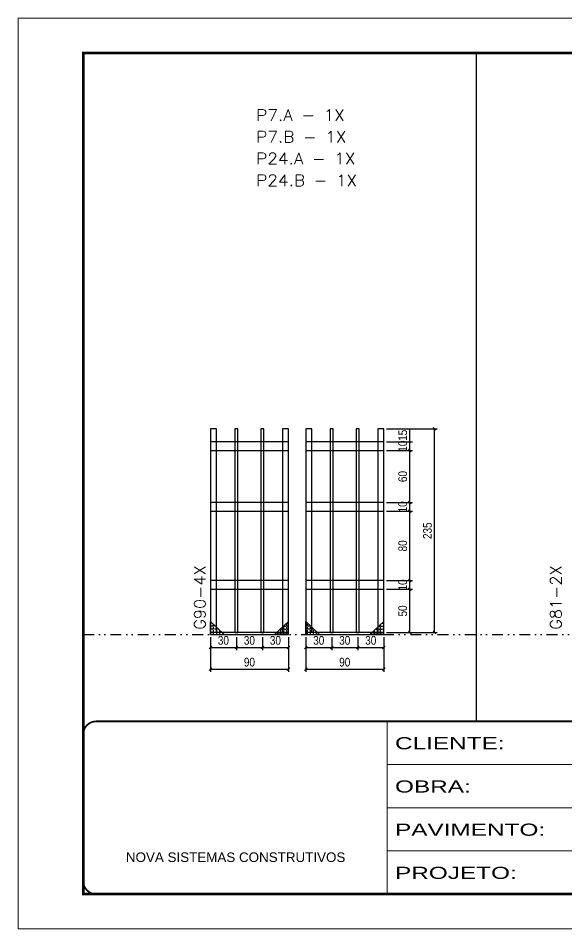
# Model space of a CAD drawing. Header units: millimetres. Extents: x 1945 to 8225, y 304 to 15137.
# Drawn here: x 6700 to 7333, y 1453 to 2503 of the extents above; entities that cross this region are included whole.
import ezdxf

# ---------------------------------------------------------------- set-up
doc = ezdxf.new("R2010")
doc.units = ezdxf.units.MM
for name, pattern in [('CONTINUO', [0]), ('DASHED', [0.75, 0.5, -0.25]), ('DIVIDE2', [0.625, 0.25, -0.125, 0, -0.125, 0, -0.125])]:
    doc.linetypes.add(name, pattern=pattern)
for name, color, linetype in [('00 - FELIPE', 2, 'Continuous'), ('COTA', 241, 'Continuous'), ('Nível', 160, 'Continuous'), ('SARR_2.2x10', 60, 'Continuous'), ('SARR_2.2x7', 40, 'Continuous'), ('SARR_3.5x7', 81, 'Continuous'), ('Texto Nível', 251, 'Continuous')]:
    doc.layers.add(name, color=color, linetype=linetype)
for name, color, linetype, lineweight in [('Folhas', 255, 'Continuous', 9), ('SARRAFO DE PRESSAO', 251, 'DASHED', 9), ('Texto Seção', 7, 'Continuous', 15)]:
    doc.layers.add(name, color=color, linetype=linetype, lineweight=lineweight)
doc.styles.add('ARIAL', font='arial.ttf')
doc.styles.add('COTA TECNICA', font='techl___.ttf', dxfattribs={"height": 10})
doc.styles.add('REGUA-120', font='ROMANS.shx', dxfattribs={"height": 15})
doc.styles.add('Tecnologia', font='')
doc.styles.get('Tecnologia').set_extended_font_data('Forgotten Futurist')
doc.dimstyles.new('PAINEL', dxfattribs={"dimtxt": 10, "dimasz": 3, "dimexe": 3, "dimexo": 3, "dimgap": 3, "dimtad": 1, "dimdec": 1, "dimzin": 12, "dimdsep": 46, "dimtxsty": 'COTA TECNICA', "dimblk1": 'OBLIQUE', "dimblk2": 'OBLIQUE', "dimsah": 1, "dimcen": 0.9, "dimclrd": 4, "dimclre": 4, "dimclrt": 240, "dimadec": 1, "dimazin": 3, "dimtfac": 1, "dimtdec": 1, "dimtmove": 0, "dimatfit": 3, "dimfxl": 1, "dimtolj": 1, "dimtzin": 12, "dimarcsym": 0})
doc.dimstyles.new('PAINEL-NOVA', dxfattribs={"dimtxt": 10, "dimasz": 3, "dimexe": 3, "dimexo": 3, "dimgap": 3, "dimtad": 1, "dimdec": 1, "dimzin": 12, "dimdsep": 46, "dimtxsty": 'COTA TECNICA', "dimblk1": 'OBLIQUE', "dimblk2": 'OBLIQUE', "dimsah": 1, "dimcen": 0.9, "dimclrd": 4, "dimclre": 4, "dimclrt": 240, "dimadec": 1, "dimazin": 3, "dimtfac": 1, "dimtdec": 1, "dimtix": 1, "dimtmove": 0, "dimatfit": 3, "dimfxl": 1, "dimtolj": 1, "dimtzin": 12, "dimarcsym": 0})
pattern_1 = [(0, (33507.324, 9366.3574), (0, 3.4925), [2.54, -0.9525]), (90, (33507.324, 9366.3574), (-3.4925, 2e-16), [2.54, -0.9525])]

# ---------------------------------------------------------------- blocks, each defined once
blk = doc.blocks.new('9999999999')
at = {"color": 30, "linetype": 'CONTINUO'}
for p, q in [((98564.6, 34230.2), (98564.6, 34429.4)), ((98564.6, 34379.6), (99584, 34379.6)), ((98564.6, 34329.8), (99488, 34329.8)), ((98564.6, 34280), (99488, 34280))]:
    blk.add_line(p, q, dxfattribs=at)
at = {"color": 30, "linetype": 'CONTINUO', "const_width": 2}
blk.add_lwpolyline([(99584, 34230.2), (99584, 34414.4, 0.414214), (99569, 34429.4), (98229, 34429.4, 0.414214), (98214, 34414.4), (98214, 34245.2, 0.414214), (98229, 34230.2), (99584, 34230.2)], format="xyb", dxfattribs=at)
at = {"layer": 'Folhas'}
blk.add_lwpolyline([(98139, 34190.2), (99624, 34190.2), (99624, 35240.2), (98139, 35240.2)], close=True, dxfattribs=at)
at = {"layer": 'Folhas', "color": 30, "const_width": 3}
blk.add_lwpolyline([(98214, 34230.2), (99584, 34230.2), (99584, 35200.2), (98214, 35200.2)], close=True, dxfattribs=at)
at = {"color": 7, "linetype": 'Continuous', "ltscale": 5, "style": 'ARIAL'}
blk.add_text('NOVA SISTEMAS CONSTRUTIVOS', height=11.059, dxfattribs=at).set_placement((98263.2, 34267.2))
at = {"layer": 'Folhas', "color": 7, "style": 'Tecnologia', "width": 1.5}
for s, p in [('CLIENTE:', (98573.7, 34397.2)), ('OBRA:', (98573.7, 34347.3)), ('PAVIMENTO:', (98573.7, 34297.5)), ('PROJETO:', (98573.7, 34247.7))]:
    blk.add_text(s, height=14, dxfattribs=at).set_placement(p)
blk = doc.blocks.new('_Oblique')
at = {"color": 0, "linetype": 'ByBlock', "lineweight": -2}
blk.add_line((-0.5, -0.5), (0.5, 0.5), dxfattribs=at)
blk = doc.blocks.new('*D1229')
at = {"layer": 'COTA', "color": 4, "linetype": 'Continuous', "lineweight": -2, "ltscale": 30, "transparency": 16777216}
for p, q in [((6921.6, 1789.1), (6921.6, 1749.1)), ((7011.6, 1789.1), (7011.6, 1749.1)), ((6921.6, 1752.1), (7011.6, 1752.1))]:
    blk.add_line(p, q, dxfattribs=at)
at = {"layer": 'Defpoints', "color": 0, "linetype": 'Continuous', "ltscale": 30, "transparency": 16777216}
for p in [(6921.6, 1792.1), (7011.6, 1792.1), (7011.6, 1752.1)]:
    blk.add_point(p, dxfattribs=at)
at = {"layer": 'COTA', "color": 4, "linetype": 'Continuous', "lineweight": -2, "ltscale": 30, "transparency": 16777216, "xscale": 3, "yscale": 3, "zscale": 3, "rotation": 180}
blk.add_blockref('_Oblique', (6921.6, 1752.1), dxfattribs=at)
at = {"layer": 'COTA', "color": 4, "linetype": 'Continuous', "lineweight": -2, "ltscale": 30, "transparency": 16777216, "xscale": 3, "yscale": 3, "zscale": 3}
blk.add_blockref('_Oblique', (7011.6, 1752.1), dxfattribs=at)
at = {"layer": 'COTA', "color": 240, "linetype": 'Continuous', "ltscale": 30, "transparency": 16777216, "insert": (6966.6, 1760.2), "char_height": 10, "attachment_point": 5, "style": 'COTA TECNICA'}
blk.add_mtext('\\A1;90', dxfattribs=at)
blk = doc.blocks.new('*D1230')
at = {"layer": 'COTA', "color": 4, "linetype": 'Continuous', "lineweight": -2, "ltscale": 30, "transparency": 16777216}
for p, q in [((6921.6, 1789.1), (6921.6, 1774.1)), ((6951.6, 1789.1), (6951.6, 1774.1)), ((6921.6, 1777.1), (6951.6, 1777.1))]:
    blk.add_line(p, q, dxfattribs=at)
at = {"layer": 'Defpoints', "color": 0, "linetype": 'Continuous', "ltscale": 30, "transparency": 16777216}
for p in [(6921.6, 1792.1), (6951.6, 1792.1), (6951.6, 1777.1)]:
    blk.add_point(p, dxfattribs=at)
at = {"layer": 'COTA', "color": 4, "linetype": 'Continuous', "lineweight": -2, "ltscale": 30, "transparency": 16777216, "xscale": 3, "yscale": 3, "zscale": 3, "rotation": 180}
blk.add_blockref('_Oblique', (6921.6, 1777.1), dxfattribs=at)
at = {"layer": 'COTA', "color": 4, "linetype": 'Continuous', "lineweight": -2, "ltscale": 30, "transparency": 16777216, "xscale": 3, "yscale": 3, "zscale": 3}
blk.add_blockref('_Oblique', (6951.6, 1777.1), dxfattribs=at)
at = {"layer": 'COTA', "color": 240, "linetype": 'Continuous', "ltscale": 30, "transparency": 16777216, "insert": (6936.6, 1785.3), "char_height": 10, "attachment_point": 5, "style": 'COTA TECNICA'}
blk.add_mtext('\\A1;30', dxfattribs=at)
blk = doc.blocks.new('*D1231')
at = {"layer": 'COTA', "color": 4, "linetype": 'Continuous', "lineweight": -2, "ltscale": 30, "transparency": 16777216}
for p, q in [((6951.6, 1789.1), (6951.6, 1774.1)), ((6981.6, 1789.1), (6981.6, 1774.1)), ((6951.6, 1777.1), (6981.6, 1777.1))]:
    blk.add_line(p, q, dxfattribs=at)
at = {"layer": 'Defpoints', "color": 0, "linetype": 'Continuous', "ltscale": 30, "transparency": 16777216}
for p in [(6951.6, 1792.1), (6981.6, 1792.1), (6981.6, 1777.1)]:
    blk.add_point(p, dxfattribs=at)
at = {"layer": 'COTA', "color": 4, "linetype": 'Continuous', "lineweight": -2, "ltscale": 30, "transparency": 16777216, "xscale": 3, "yscale": 3, "zscale": 3, "rotation": 180}
blk.add_blockref('_Oblique', (6951.6, 1777.1), dxfattribs=at)
at = {"layer": 'COTA', "color": 4, "linetype": 'Continuous', "lineweight": -2, "ltscale": 30, "transparency": 16777216, "xscale": 3, "yscale": 3, "zscale": 3}
blk.add_blockref('_Oblique', (6981.6, 1777.1), dxfattribs=at)
at = {"layer": 'COTA', "color": 240, "linetype": 'Continuous', "ltscale": 30, "transparency": 16777216, "insert": (6966.6, 1785.3), "char_height": 10, "attachment_point": 5, "style": 'COTA TECNICA'}
blk.add_mtext('\\A1;30', dxfattribs=at)
blk = doc.blocks.new('*D1232')
at = {"layer": 'COTA', "color": 4, "linetype": 'Continuous', "lineweight": -2, "ltscale": 30, "transparency": 16777216}
for p, q in [((6981.6, 1789.1), (6981.6, 1774.1)), ((7011.6, 1789.1), (7011.6, 1774.1)), ((6981.6, 1777.1), (7011.6, 1777.1))]:
    blk.add_line(p, q, dxfattribs=at)
at = {"layer": 'Defpoints', "color": 0, "linetype": 'Continuous', "ltscale": 30, "transparency": 16777216}
for p in [(6981.6, 1792.1), (7011.6, 1792.1), (7011.6, 1777.1)]:
    blk.add_point(p, dxfattribs=at)
at = {"layer": 'COTA', "color": 4, "linetype": 'Continuous', "lineweight": -2, "ltscale": 30, "transparency": 16777216, "xscale": 3, "yscale": 3, "zscale": 3, "rotation": 180}
blk.add_blockref('_Oblique', (6981.6, 1777.1), dxfattribs=at)
at = {"layer": 'COTA', "color": 4, "linetype": 'Continuous', "lineweight": -2, "ltscale": 30, "transparency": 16777216, "xscale": 3, "yscale": 3, "zscale": 3}
blk.add_blockref('_Oblique', (7011.6, 1777.1), dxfattribs=at)
at = {"layer": 'COTA', "color": 240, "linetype": 'Continuous', "ltscale": 30, "transparency": 16777216, "insert": (6996.6, 1785.3), "char_height": 10, "attachment_point": 5, "style": 'COTA TECNICA'}
blk.add_mtext('\\A1;30', dxfattribs=at)
blk = doc.blocks.new('*D1233')
at = {"layer": 'COTA', "color": 4, "linetype": 'Continuous', "lineweight": -2, "ltscale": 30, "transparency": 16777216}
for p, q in [((7124.6, 1844.3), (7154.6, 1844.3)), ((7151.6, 1794.3), (7151.6, 1844.3)), ((7124.6, 1794.3), (7154.6, 1794.3))]:
    blk.add_line(p, q, dxfattribs=at)
at = {"layer": 'Defpoints', "color": 0, "linetype": 'Continuous', "ltscale": 30, "transparency": 16777216}
for p in [(7121.6, 1844.3), (7151.6, 1844.3), (7121.6, 1794.3)]:
    blk.add_point(p, dxfattribs=at)
at = {"layer": 'COTA', "color": 4, "linetype": 'Continuous', "lineweight": -2, "ltscale": 30, "transparency": 16777216, "xscale": 3, "yscale": 3, "zscale": 3}
for p, rotation in [((7151.6, 1844.3), 90), ((7151.6, 1794.3), 270)]:
    blk.add_blockref('_Oblique', p, dxfattribs=dict(at, rotation=rotation))
at = {"layer": 'COTA', "color": 240, "linetype": 'Continuous', "ltscale": 30, "transparency": 16777216, "insert": (7143.5, 1819.3), "char_height": 10, "attachment_point": 5, "rotation": 90, "style": 'COTA TECNICA'}
blk.add_mtext('\\A1;50', dxfattribs=at)
blk = doc.blocks.new('*D1234')
at = {"layer": 'COTA', "color": 4, "linetype": 'Continuous', "lineweight": -2, "ltscale": 30, "transparency": 16777216}
for p, q in [((7124.6, 1854.3), (7154.6, 1854.3)), ((7151.6, 1844.3), (7151.6, 1854.3)), ((7124.6, 1844.3), (7154.6, 1844.3))]:
    blk.add_line(p, q, dxfattribs=at)
at = {"layer": 'Defpoints', "color": 0, "linetype": 'Continuous', "ltscale": 30, "transparency": 16777216}
for p in [(7121.6, 1854.3), (7151.6, 1854.3), (7121.6, 1844.3)]:
    blk.add_point(p, dxfattribs=at)
at = {"layer": 'COTA', "color": 240, "linetype": 'Continuous', "ltscale": 30, "transparency": 16777216, "insert": (7143.5, 1849.3), "char_height": 10, "attachment_point": 5, "rotation": 90, "style": 'COTA TECNICA'}
blk.add_mtext('\\A1;10', dxfattribs=at)
blk = doc.blocks.new('*D1235')
at = {"layer": 'COTA', "color": 4, "linetype": 'Continuous', "lineweight": -2, "ltscale": 30, "transparency": 16777216}
for p, q in [((7124.6, 1934.3), (7154.6, 1934.3)), ((7151.6, 1854.3), (7151.6, 1934.3)), ((7124.6, 1854.3), (7154.6, 1854.3))]:
    blk.add_line(p, q, dxfattribs=at)
at = {"layer": 'Defpoints', "color": 0, "linetype": 'Continuous', "ltscale": 30, "transparency": 16777216}
for p in [(7121.6, 1934.3), (7151.6, 1934.3), (7121.6, 1854.3)]:
    blk.add_point(p, dxfattribs=at)
at = {"layer": 'COTA', "color": 4, "linetype": 'Continuous', "lineweight": -2, "ltscale": 30, "transparency": 16777216, "xscale": 3, "yscale": 3, "zscale": 3}
for p, rotation in [((7151.6, 1934.3), 90), ((7151.6, 1854.3), 270)]:
    blk.add_blockref('_Oblique', p, dxfattribs=dict(at, rotation=rotation))
at = {"layer": 'COTA', "color": 240, "linetype": 'Continuous', "ltscale": 30, "transparency": 16777216, "insert": (7143.5, 1894.3), "char_height": 10, "attachment_point": 5, "rotation": 90, "style": 'COTA TECNICA'}
blk.add_mtext('\\A1;80', dxfattribs=at)
blk = doc.blocks.new('*D1236')
at = {"layer": 'COTA', "color": 4, "linetype": 'Continuous', "lineweight": -2, "ltscale": 30, "transparency": 16777216}
for p, q in [((7124.6, 1944.3), (7154.6, 1944.3)), ((7151.6, 1934.3), (7151.6, 1944.3)), ((7124.6, 1934.3), (7154.6, 1934.3))]:
    blk.add_line(p, q, dxfattribs=at)
at = {"layer": 'Defpoints', "color": 0, "linetype": 'Continuous', "ltscale": 30, "transparency": 16777216}
for p in [(7121.6, 1944.3), (7151.6, 1944.3), (7121.6, 1934.3)]:
    blk.add_point(p, dxfattribs=at)
at = {"layer": 'COTA', "color": 240, "linetype": 'Continuous', "ltscale": 30, "transparency": 16777216, "insert": (7143.5, 1939.3), "char_height": 10, "attachment_point": 5, "rotation": 90, "style": 'COTA TECNICA'}
blk.add_mtext('\\A1;10', dxfattribs=at)
blk = doc.blocks.new('*D1237')
at = {"layer": 'COTA', "color": 4, "linetype": 'Continuous', "lineweight": -2, "ltscale": 30, "transparency": 16777216}
for p, q in [((7124.6, 2004.3), (7154.6, 2004.3)), ((7151.6, 1944.3), (7151.6, 2004.3)), ((7124.6, 1944.3), (7154.6, 1944.3))]:
    blk.add_line(p, q, dxfattribs=at)
at = {"layer": 'Defpoints', "color": 0, "linetype": 'Continuous', "ltscale": 30, "transparency": 16777216}
for p in [(7121.6, 2004.3), (7151.6, 2004.3), (7121.6, 1944.3)]:
    blk.add_point(p, dxfattribs=at)
at = {"layer": 'COTA', "color": 4, "linetype": 'Continuous', "lineweight": -2, "ltscale": 30, "transparency": 16777216, "xscale": 3, "yscale": 3, "zscale": 3}
for p, rotation in [((7151.6, 2004.3), 90), ((7151.6, 1944.3), 270)]:
    blk.add_blockref('_Oblique', p, dxfattribs=dict(at, rotation=rotation))
at = {"layer": 'COTA', "color": 240, "linetype": 'Continuous', "ltscale": 30, "transparency": 16777216, "insert": (7143.5, 1974.3), "char_height": 10, "attachment_point": 5, "rotation": 90, "style": 'COTA TECNICA'}
blk.add_mtext('\\A1;60', dxfattribs=at)
blk = doc.blocks.new('*D1238')
at = {"layer": 'COTA', "color": 4, "linetype": 'Continuous', "lineweight": -2, "ltscale": 30, "transparency": 16777216}
for p, q in [((7124.6, 2014.3), (7154.6, 2014.3)), ((7151.6, 2004.3), (7151.6, 2014.3)), ((7124.6, 2004.3), (7154.6, 2004.3))]:
    blk.add_line(p, q, dxfattribs=at)
at = {"layer": 'Defpoints', "color": 0, "linetype": 'Continuous', "ltscale": 30, "transparency": 16777216}
for p in [(7121.6, 2014.3), (7151.6, 2014.3), (7121.6, 2004.3)]:
    blk.add_point(p, dxfattribs=at)
at = {"layer": 'COTA', "color": 240, "linetype": 'Continuous', "ltscale": 30, "transparency": 16777216, "insert": (7143.5, 2009.3), "char_height": 10, "attachment_point": 5, "rotation": 90, "style": 'COTA TECNICA'}
blk.add_mtext('\\A1;10', dxfattribs=at)
blk = doc.blocks.new('*D1239')
at = {"layer": 'COTA', "color": 4, "linetype": 'Continuous', "lineweight": -2, "ltscale": 30, "transparency": 16777216}
for p, q in [((7124.6, 2029.3), (7154.6, 2029.3)), ((7151.6, 2014.3), (7151.6, 2029.3)), ((7124.6, 2014.3), (7154.6, 2014.3))]:
    blk.add_line(p, q, dxfattribs=at)
at = {"layer": 'Defpoints', "color": 0, "linetype": 'Continuous', "ltscale": 30, "transparency": 16777216}
for p in [(7121.6, 2029.3), (7151.6, 2029.3), (7121.6, 2014.3)]:
    blk.add_point(p, dxfattribs=at)
at = {"layer": 'COTA', "color": 240, "linetype": 'Continuous', "ltscale": 30, "transparency": 16777216, "insert": (7143.5, 2021.8), "char_height": 10, "attachment_point": 5, "rotation": 90, "style": 'COTA TECNICA'}
blk.add_mtext('\\A1;15', dxfattribs=at)
blk = doc.blocks.new('*D1240')
at = {"layer": 'COTA', "color": 4, "linetype": 'Continuous', "lineweight": -2, "ltscale": 30, "transparency": 16777216}
for p, q in [((7031.6, 1789.1), (7031.6, 1749.1)), ((7121.6, 1789.1), (7121.6, 1749.1)), ((7031.6, 1752.1), (7121.6, 1752.1))]:
    blk.add_line(p, q, dxfattribs=at)
at = {"layer": 'Defpoints', "color": 0, "linetype": 'Continuous', "ltscale": 30, "transparency": 16777216}
for p in [(7031.6, 1792.1), (7121.6, 1792.1), (7121.6, 1752.1)]:
    blk.add_point(p, dxfattribs=at)
at = {"layer": 'COTA', "color": 4, "linetype": 'Continuous', "lineweight": -2, "ltscale": 30, "transparency": 16777216, "xscale": 3, "yscale": 3, "zscale": 3, "rotation": 180}
blk.add_blockref('_Oblique', (7031.6, 1752.1), dxfattribs=at)
at = {"layer": 'COTA', "color": 4, "linetype": 'Continuous', "lineweight": -2, "ltscale": 30, "transparency": 16777216, "xscale": 3, "yscale": 3, "zscale": 3}
blk.add_blockref('_Oblique', (7121.6, 1752.1), dxfattribs=at)
at = {"layer": 'COTA', "color": 240, "linetype": 'Continuous', "ltscale": 30, "transparency": 16777216, "insert": (7076.6, 1760.2), "char_height": 10, "attachment_point": 5, "style": 'COTA TECNICA'}
blk.add_mtext('\\A1;90', dxfattribs=at)
blk = doc.blocks.new('*D1241')
at = {"layer": 'COTA', "color": 4, "linetype": 'Continuous', "lineweight": -2, "ltscale": 30, "transparency": 16777216}
for p, q in [((7031.6, 1789.1), (7031.6, 1774.1)), ((7061.6, 1789.1), (7061.6, 1774.1)), ((7031.6, 1777.1), (7061.6, 1777.1))]:
    blk.add_line(p, q, dxfattribs=at)
at = {"layer": 'Defpoints', "color": 0, "linetype": 'Continuous', "ltscale": 30, "transparency": 16777216}
for p in [(7031.6, 1792.1), (7061.6, 1792.1), (7061.6, 1777.1)]:
    blk.add_point(p, dxfattribs=at)
at = {"layer": 'COTA', "color": 4, "linetype": 'Continuous', "lineweight": -2, "ltscale": 30, "transparency": 16777216, "xscale": 3, "yscale": 3, "zscale": 3, "rotation": 180}
blk.add_blockref('_Oblique', (7031.6, 1777.1), dxfattribs=at)
at = {"layer": 'COTA', "color": 4, "linetype": 'Continuous', "lineweight": -2, "ltscale": 30, "transparency": 16777216, "xscale": 3, "yscale": 3, "zscale": 3}
blk.add_blockref('_Oblique', (7061.6, 1777.1), dxfattribs=at)
at = {"layer": 'COTA', "color": 240, "linetype": 'Continuous', "ltscale": 30, "transparency": 16777216, "insert": (7046.6, 1785.3), "char_height": 10, "attachment_point": 5, "style": 'COTA TECNICA'}
blk.add_mtext('\\A1;30', dxfattribs=at)
blk = doc.blocks.new('*D1242')
at = {"layer": 'COTA', "color": 4, "linetype": 'Continuous', "lineweight": -2, "ltscale": 30, "transparency": 16777216}
for p, q in [((7061.6, 1789.1), (7061.6, 1774.1)), ((7091.6, 1789.1), (7091.6, 1774.1)), ((7061.6, 1777.1), (7091.6, 1777.1))]:
    blk.add_line(p, q, dxfattribs=at)
at = {"layer": 'Defpoints', "color": 0, "linetype": 'Continuous', "ltscale": 30, "transparency": 16777216}
for p in [(7061.6, 1792.1), (7091.6, 1792.1), (7091.6, 1777.1)]:
    blk.add_point(p, dxfattribs=at)
at = {"layer": 'COTA', "color": 4, "linetype": 'Continuous', "lineweight": -2, "ltscale": 30, "transparency": 16777216, "xscale": 3, "yscale": 3, "zscale": 3, "rotation": 180}
blk.add_blockref('_Oblique', (7061.6, 1777.1), dxfattribs=at)
at = {"layer": 'COTA', "color": 4, "linetype": 'Continuous', "lineweight": -2, "ltscale": 30, "transparency": 16777216, "xscale": 3, "yscale": 3, "zscale": 3}
blk.add_blockref('_Oblique', (7091.6, 1777.1), dxfattribs=at)
at = {"layer": 'COTA', "color": 240, "linetype": 'Continuous', "ltscale": 30, "transparency": 16777216, "insert": (7076.6, 1785.3), "char_height": 10, "attachment_point": 5, "style": 'COTA TECNICA'}
blk.add_mtext('\\A1;30', dxfattribs=at)
blk = doc.blocks.new('*D1243')
at = {"layer": 'COTA', "color": 4, "linetype": 'Continuous', "lineweight": -2, "ltscale": 30, "transparency": 16777216}
for p, q in [((7091.6, 1789.1), (7091.6, 1774.1)), ((7121.6, 1789.1), (7121.6, 1774.1)), ((7091.6, 1777.1), (7121.6, 1777.1))]:
    blk.add_line(p, q, dxfattribs=at)
at = {"layer": 'Defpoints', "color": 0, "linetype": 'Continuous', "ltscale": 30, "transparency": 16777216}
for p in [(7091.6, 1792.1), (7121.6, 1792.1), (7121.6, 1777.1)]:
    blk.add_point(p, dxfattribs=at)
at = {"layer": 'COTA', "color": 4, "linetype": 'Continuous', "lineweight": -2, "ltscale": 30, "transparency": 16777216, "xscale": 3, "yscale": 3, "zscale": 3, "rotation": 180}
blk.add_blockref('_Oblique', (7091.6, 1777.1), dxfattribs=at)
at = {"layer": 'COTA', "color": 4, "linetype": 'Continuous', "lineweight": -2, "ltscale": 30, "transparency": 16777216, "xscale": 3, "yscale": 3, "zscale": 3}
blk.add_blockref('_Oblique', (7121.6, 1777.1), dxfattribs=at)
at = {"layer": 'COTA', "color": 240, "linetype": 'Continuous', "ltscale": 30, "transparency": 16777216, "insert": (7106.6, 1785.3), "char_height": 10, "attachment_point": 5, "style": 'COTA TECNICA'}
blk.add_mtext('\\A1;30', dxfattribs=at)
blk = doc.blocks.new('GRA-D2')
at = {"layer": 'SARR_2.2x10'}
h = blk.add_hatch(dxfattribs=at)
h.set_pattern_fill('ANGLE', color=256, scale=0.5)
h.set_pattern_definition(pattern_1)
h.paths.add_polyline_path([(-7, 8), (0, 15), (0, 2.2), (-7, 2.2)])
h = blk.add_hatch(dxfattribs=at)
h.set_pattern_fill('ANGLE', color=256, scale=0.5)
h.set_pattern_definition(pattern_1)
h.paths.add_polyline_path([(-12.8, 2.2), (0, 2.2), (0, 0), (-15, 0)])
h = blk.add_hatch(dxfattribs=at)
h.set_pattern_fill('ANGLE', color=256, scale=0.5)
h.set_pattern_definition(pattern_1)
h.paths.add_polyline_path([(-7, 8), (-7, 2.2), (-12.8, 2.2)])
for p, q in [((-16, 0), (0, 15)), ((0, 0), (0, 15)), ((0, 0), (-16, 0))]:
    blk.add_line(p, q, dxfattribs=at)
at = {"layer": 'SARR_2.2x7'}
blk.add_line((0, 0), (0, 2.2), dxfattribs=at)
blk = doc.blocks.new('GRA-E2')
at = {"layer": 'SARR_2.2x7', "linetype": 'Continuous', "ltscale": 30, "xscale": -1}
blk.add_blockref('GRA-D2', (0, 0), dxfattribs=at)
blk = doc.blocks.new('*D1870')
at = {"layer": '00 - FELIPE', "color": 4, "lineweight": -2, "transparency": 16777216}
for p, q in [((7124.6, 2029.3), (7183.2, 2029.3)), ((7180.2, 1794.3), (7180.2, 2029.3)), ((7124.6, 1794.3), (7183.2, 1794.3))]:
    blk.add_line(p, q, dxfattribs=at)
at = {"layer": 'Defpoints', "color": 0, "transparency": 16777216}
for p in [(7121.6, 2029.3), (7180.2, 2029.3), (7121.6, 1794.3)]:
    blk.add_point(p, dxfattribs=at)
at = {"layer": '00 - FELIPE', "color": 4, "lineweight": -2, "transparency": 16777216, "xscale": 3, "yscale": 3, "zscale": 3}
for p, rotation in [((7180.2, 2029.3), 90), ((7180.2, 1794.3), 270)]:
    blk.add_blockref('_Oblique', p, dxfattribs=dict(at, rotation=rotation))
at = {"layer": '00 - FELIPE', "color": 240, "transparency": 16777216, "insert": (7172, 1911.8), "char_height": 10, "attachment_point": 5, "rotation": 90, "style": 'COTA TECNICA'}
blk.add_mtext('\\A1;235', dxfattribs=at)

msp = doc.modelspace()

# ---------------------------------------------------------------- linework, layer by layer
at = {"layer": 'Nível', "color": 4, "linetype": 'DIVIDE2', "ltscale": 50}
msp.add_line((6774.86, 1792.07), (8144.86, 1792.07), dxfattribs=at)
at = {"layer": 'SARR_2.2x10', "linetype": 'Continuous', "ltscale": 30}
for p, q in [((7011.62, 2014.27), (6921.62, 2014.27)), ((6921.62, 2014.27), (6921.62, 2004.27)), ((7011.62, 2004.27), (7011.62, 2014.27)), ((7121.62, 2014.27), (7031.62, 2014.27)), ((7031.62, 2014.27), (7031.62, 2004.27)), ((7121.62, 2004.27), (7121.62, 2014.27)), ((6921.62, 2004.27), (7011.62, 2004.27)), ((7031.62, 2004.27), (7121.62, 2004.27)), ((7011.62, 1944.27), (6921.62, 1944.27)), ((6921.62, 1944.27), (6921.62, 1934.27)), ((7011.62, 1934.27), (7011.62, 1944.27)), ((7121.62, 1944.27), (7031.62, 1944.27)), ((7031.62, 1944.27), (7031.62, 1934.27)), ((7121.62, 1934.27), (7121.62, 1944.27)), ((6921.62, 1934.27), (7011.62, 1934.27)), ((7031.62, 1934.27), (7121.62, 1934.27)), ((7011.62, 1854.27), (6921.62, 1854.27)), ((6921.62, 1854.27), (6921.62, 1844.27)), ((7011.62, 1844.27), (7011.62, 1854.27)), ((7121.62, 1854.27), (7031.62, 1854.27)), ((7031.62, 1854.27), (7031.62, 1844.27)), ((7121.62, 1844.27), (7121.62, 1854.27)), ((6921.62, 1844.27), (7011.62, 1844.27)), ((7031.62, 1844.27), (7121.62, 1844.27))]:
    msp.add_line(p, q, dxfattribs=at)
at = {"layer": 'SARR_2.2x7', "linetype": 'Continuous', "ltscale": 30}
for p, q in [((6921.62, 2029.27), (6921.62, 1792.07)), ((6928.62, 2029.27), (6921.62, 2029.27)), ((6928.62, 1794.27), (6928.62, 2029.27)), ((7011.62, 2029.27), (7004.62, 2029.27)), ((7004.62, 2029.27), (7004.62, 1794.27)), ((7011.62, 1792.07), (7011.62, 2029.27)), ((7031.62, 2029.27), (7031.62, 1792.07)), ((7038.62, 2029.27), (7031.62, 2029.27)), ((7038.62, 1794.27), (7038.62, 2029.27)), ((7121.62, 2029.27), (7114.62, 2029.27)), ((7114.62, 2029.27), (7114.62, 1794.27)), ((7121.62, 1794.27), (7121.62, 2029.27)), ((7011.62, 1794.27), (6921.62, 1794.27)), ((6921.62, 1792.07), (7011.62, 1792.07)), ((7121.62, 1794.27), (7031.62, 1794.27)), ((7031.62, 1792.07), (7121.62, 1792.07))]:
    msp.add_line(p, q, dxfattribs=at)
at = {"layer": 'SARR_3.5x7', "linetype": 'Continuous', "ltscale": 30}
for p, q in [((6953.37, 2029.27), (6949.87, 2029.27)), ((6949.87, 2029.27), (6949.87, 1794.27)), ((6953.37, 1794.27), (6953.37, 2029.27)), ((6983.37, 2029.27), (6979.87, 2029.27)), ((6979.87, 2029.27), (6979.87, 1794.27)), ((6983.37, 1794.27), (6983.37, 2029.27)), ((7063.37, 2029.27), (7059.87, 2029.27)), ((7059.87, 2029.27), (7059.87, 1794.27)), ((7063.37, 1794.27), (7063.37, 2029.27)), ((7093.37, 2029.27), (7089.87, 2029.27)), ((7089.87, 2029.27), (7089.87, 1794.27)), ((7093.37, 1794.27), (7093.37, 2029.27)), ((6949.87, 1794.27), (6953.37, 1794.27)), ((6979.87, 1794.27), (6983.37, 1794.27)), ((7059.87, 1794.27), (7063.37, 1794.27)), ((7089.87, 1794.27), (7093.37, 1794.27))]:
    msp.add_line(p, q, dxfattribs=at)
at = {"layer": 'Texto Nível'}
msp.add_line((7228.71, 1692.03), (7228.71, 2462.78), dxfattribs=at)

# ---------------------------------------------------------------- block references
at = {"layer": 'SARR_2.2x7', "linetype": 'Continuous', "ltscale": 30}
for name, p in [('GRA-E2', (6921.62, 1792.07)), ('GRA-D2', (7011.62, 1792.07)), ('GRA-E2', (7031.62, 1792.07)), ('GRA-D2', (7121.62, 1792.07))]:
    msp.add_blockref(name, p, dxfattribs=at)
at = {"layer": 'SARRAFO DE PRESSAO', "color": 6, "linetype": 'ByBlock'}
msp.add_blockref('9999999999', (-91439.12, -32737.42), dxfattribs=at)

# ---------------------------------------------------------------- texts
at = {"layer": 'Texto Seção', "style": 'REGUA-120', "width": 1.1}
for s, p in [('P7.A - 1X', (6974.4, 2384.55)), ('P7.B - 1X', (6974.4, 2359.46)), ('P24.A - 1X', (6974.4, 2334.37)), ('P24.B - 1X', (6974.4, 2309.28))]:
    msp.add_text(s, height=13, dxfattribs=at).set_placement(p)
at = {"layer": 'Texto Seção', "style": 'REGUA-120', "width": 1.05}
for s, p in [('G90-4X', (6915.94, 1797.56)), ('G81-2X', (7326.66, 1797.56))]:
    msp.add_text(s, height=13, rotation=90, dxfattribs=at).set_placement(p)

# ---------------------------------------------------------------- dimensions: what is measured, and where the dimension line sits
at = {"layer": '00 - FELIPE'}
dim = msp.add_linear_dim(base=(7180.18, 2029.27), p1=(7121.62, 1794.27), p2=(7121.62, 2029.27), angle=90, dimstyle='PAINEL', dxfattribs=at)
dim.commit()
dim.dimension.update_dxf_attribs({"geometry": '*D1870', "text_midpoint": (7171.96, 1911.77)})
at = {"layer": 'COTA', "linetype": 'Continuous', "ltscale": 30}
for base, p1, p2, picture, middle in [((7151.62, 2029.27), (7121.62, 2014.27), (7121.62, 2029.27), '*D1239', (7143.51, 2021.77)), ((7151.62, 2014.27), (7121.62, 2004.27), (7121.62, 2014.27), '*D1238', (7143.52, 2009.27)), ((7151.62, 2004.27), (7121.62, 1944.27), (7121.62, 2004.27), '*D1237', (7143.52, 1974.27)), ((7151.62, 1944.27), (7121.62, 1934.27), (7121.62, 1944.27), '*D1236', (7143.52, 1939.27)), ((7151.62, 1934.27), (7121.62, 1854.27), (7121.62, 1934.27), '*D1235', (7143.49, 1894.27)), ((7151.62, 1854.27), (7121.62, 1844.27), (7121.62, 1854.27), '*D1234', (7143.52, 1849.27)), ((7151.62, 1844.27), (7121.62, 1794.27), (7121.62, 1844.27), '*D1233', (7143.51, 1819.27))]:
    dim = msp.add_linear_dim(base=base, p1=p1, p2=p2, angle=90, dimstyle='PAINEL-NOVA', dxfattribs=at)
    dim.commit()
    dim.dimension.update_dxf_attribs({"geometry": picture, "text_midpoint": middle})
for base, p1, p2, picture, middle in [((7011.62, 1752.07), (6921.62, 1792.07), (7011.62, 1792.07), '*D1229', (6966.62, 1760.2)), ((6951.62, 1777.07), (6921.62, 1792.07), (6951.62, 1792.07), '*D1230', (6936.62, 1785.29)), ((6981.62, 1777.07), (6951.62, 1792.07), (6981.62, 1792.07), '*D1231', (6966.62, 1785.29)), ((7011.62, 1777.07), (6981.62, 1792.07), (7011.62, 1792.07), '*D1232', (6996.62, 1785.29)), ((7121.62, 1752.07), (7031.62, 1792.07), (7121.62, 1792.07), '*D1240', (7076.62, 1760.2)), ((7061.62, 1777.07), (7031.62, 1792.07), (7061.62, 1792.07), '*D1241', (7046.62, 1785.29)), ((7091.62, 1777.07), (7061.62, 1792.07), (7091.62, 1792.07), '*D1242', (7076.62, 1785.29)), ((7121.62, 1777.07), (7091.62, 1792.07), (7121.62, 1792.07), '*D1243', (7106.62, 1785.29))]:
    dim = msp.add_linear_dim(base=base, p1=p1, p2=p2, dimstyle='PAINEL-NOVA', dxfattribs=at)
    dim.commit()
    dim.dimension.update_dxf_attribs({"geometry": picture, "text_midpoint": middle})

doc.saveas('drawing.dxf')
